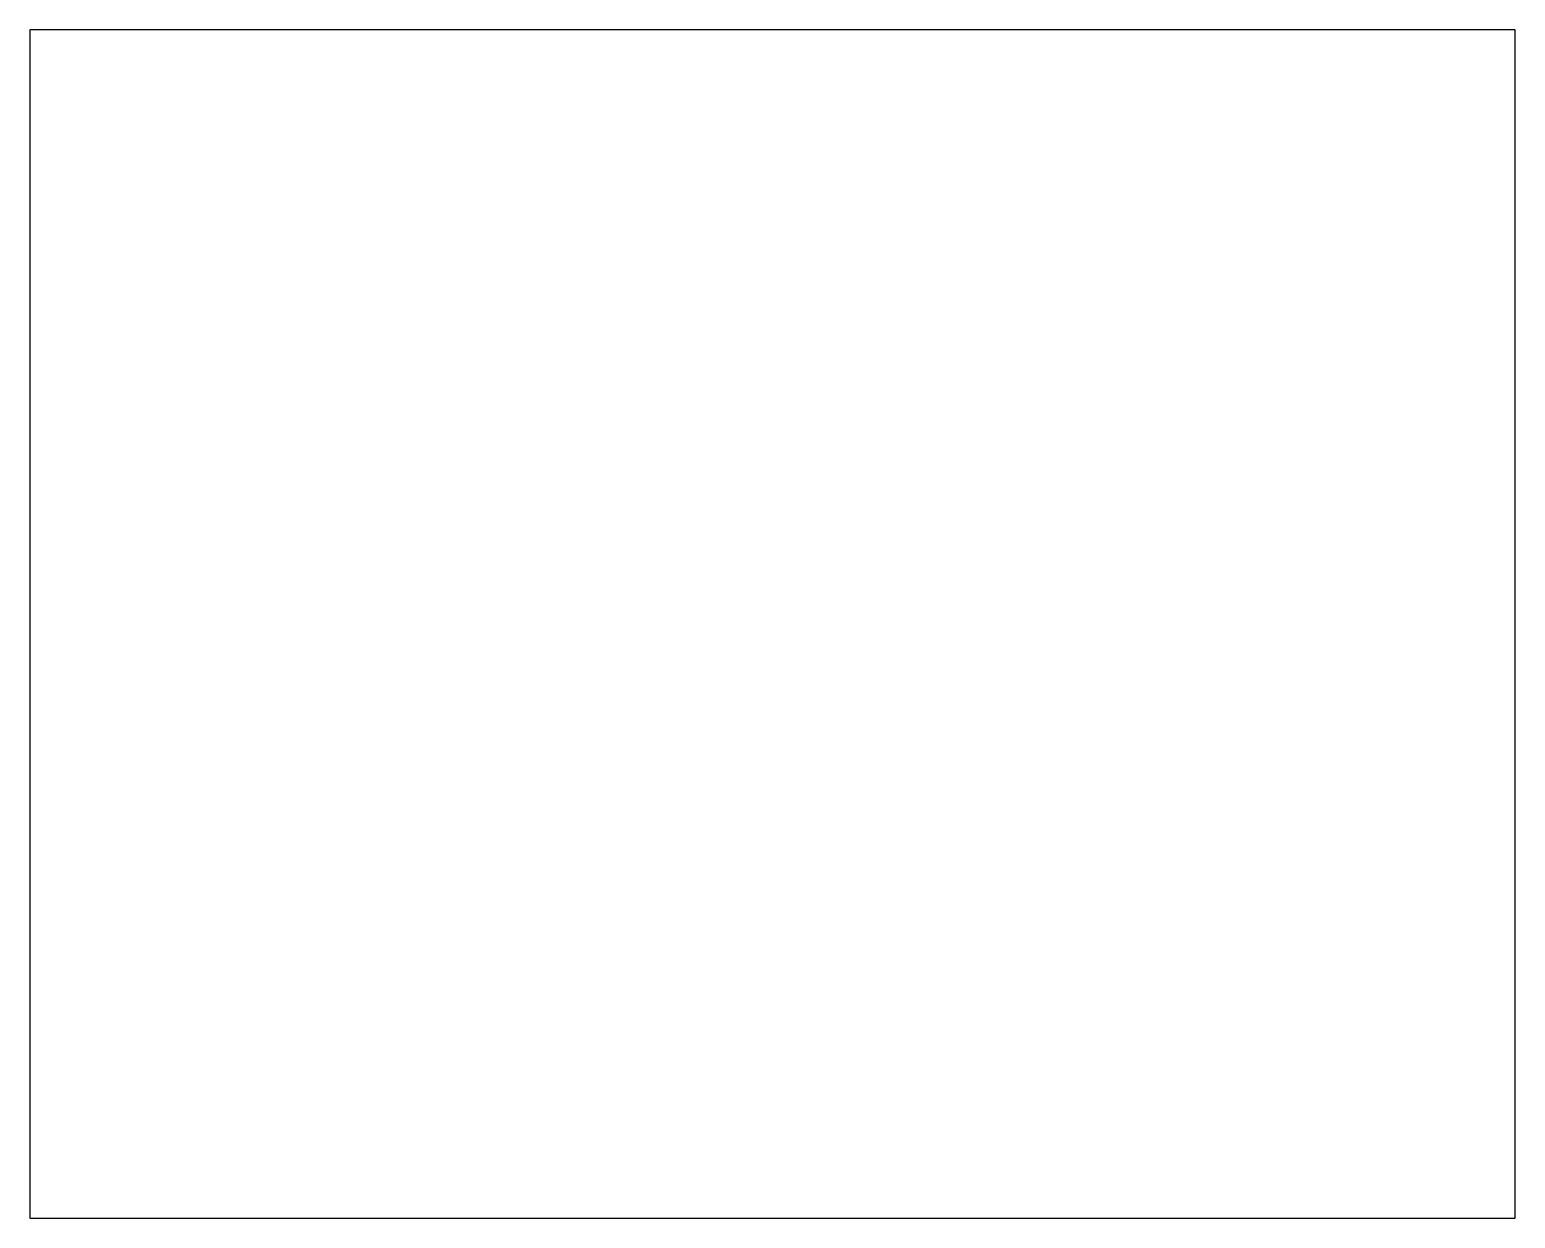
# Model space of a CAD drawing. Header units: metres. Extents: x 0 to 5000, y 0 to 4000.
import ezdxf

# ---------------------------------------------------------------- set-up
doc = ezdxf.new("R2010")
doc.units = ezdxf.units.M

msp = doc.modelspace()

# ---------------------------------------------------------------- linework, layer by layer
for p, q in [((5000, 4000), (0, 4000)), ((0, 4000), (0, 0)), ((5000, 0), (5000, 4000)), ((0, 0), (5000, 0))]:
    msp.add_line(p, q)

doc.saveas('drawing.dxf')
